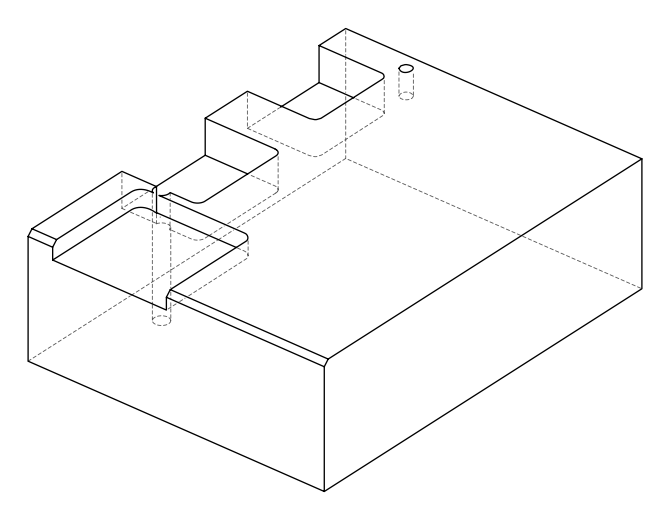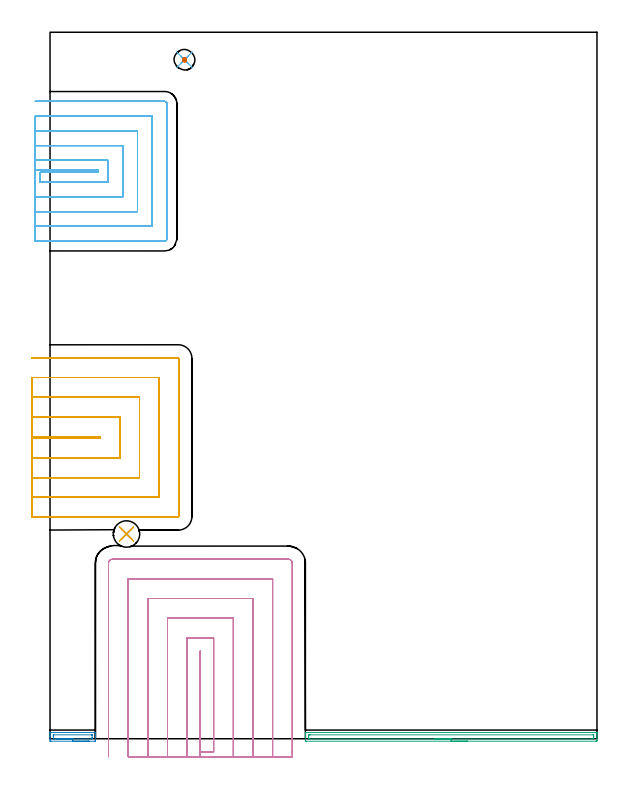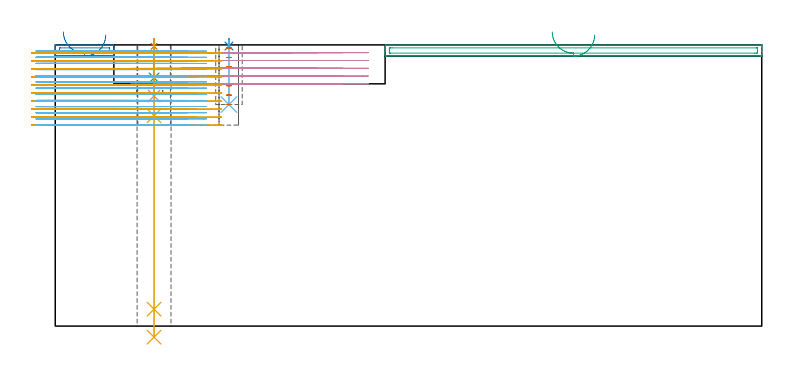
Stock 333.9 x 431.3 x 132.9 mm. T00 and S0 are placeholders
(PLAN: 12 operations, 8 tool changes, 87 min)
(1 SPOT_DRILL | STEP1HOLE | NXT0321_9005460120000 | 0.03 min | 4 mm3)
(2 SPOT_DRILL_1 | STEP1POCKET | NXT0321_9005460120000 | 0.03 min | 1 mm3)
(3 DRILL_BLIND_HOLE_INTO_CENTER | STEP1HOLE | UGT0301_217 | 0.07 min | 1139 mm3)
(4 DRILL_TO_ENLARGE_BLIND_HOLE | STEP1HOLE | NXT0301_111 | 0.11 min | 3440 mm3)
(5 GUN_DRILL_THROUGH_HOLE | STEP1HOLE | UGT0307_013 | 0.76 min | 22134 mm3)
(6 DRILL_BLIND_HOLE_INTO_CENTER_1 | STEP1POCKET | NXT0301_086 | 0.12 min | 2769 mm3)
(7 MILL_ROUGH_BLIND_HOLE_CONTOUR | STEP1POCKET | NXT0201_013 | Spiral | 0.34 min | 686 mm3)
(8 AREA_MILL | FG_CHAMFER_SURFACE | UGT0205_001 | 0.63 min | 438 mm3)
(9 AREA_MILL_1 | FG_CHAMFER_SURFACE_1 | UGT0205_001 | 3.04 min | 2552 mm3)
(10 MILL_OPEN_POCKET | POCKET_OPEN | NXT0201_012 | Follow Part, ap 4, ae 75% | 19.63 min | 276397 mm3)
(11 MILL_SLOT | SLOT_PARTIAL_RECTANGULAR | NXT0201_012 | Follow Part, ap 4, ae 75% | 26.53 min | 367762 mm3)
(12 MILL_SLOT_1 | SLOT_PARTIAL_RECTANGULAR_1 | NXT0201_011 | Follow Part, ap 3, ae 75% | 35.72 min | 284579 mm3)
(TOOL NXT0321_9005460120000 | NC Spot Drill, 142deg, 12mm, Carbide, Uncoated | D12 PA142 FL30 Z2)
(TOOL UGT0301_217 | Twist Drill 10.4 mm | D10.4 PA118 FL82 Z2)
(TOOL NXT0301_111 | Carbide Drill 16.1mm [860.1-1610-050A1-PM 4234] | D16.1 PA147 FL73 Z2)
(TOOL UGT0307_013 | Gun Drill 16 mm | D16 PA130 FL24 Z1)
(TOOL NXT0301_086 | Carbide Drill 11.5mm [860.1-1150-035A1-MM 2214] | D11.5 PA140 FL55 Z2)
(TOOL NXT0201_013 | ENDMILL 10mm | D10 FL30 Z4)
(TOOL UGT0205_001 | Chamfer Mill 20 x 3 x 45 deg. | D20 FL50 Z2)
(TOOL NXT0201_012 | ENDMILL 16mm [2P460-1600-NA 1630] | D16 FL38 Z6)
(TOOL NXT0201_011 | ENDMILL 12mm [2P460-1200-NA 1630] | D12 FL38 Z6)
(OP 1 SPOT_DRILL)
G17 G21 G94 G90
T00 M6
G54
G17 G0 G90 X46.7 Y125. S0 M3
G43 Z142.9 H0
G94 G81 G98 Z132.211 F250. R135.9
G80
M5
M2
(OP 2 SPOT_DRILL_1)
G17 G21 G94 G90
T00 M6
G54
G17 G0 G90 X82.1 Y414.5 S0 M3
G43 Z142.9 H0
G94 G81 G98 Z132.362 F250. R135.9
G80
M5
M2
(OP 3 DRILL_BLIND_HOLE_INTO_CENTER)
G17 G21 G94 G90
T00 M6
G54
G17 G0 G90 X46.7 Y125. S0 M3
G43 Z142.9 H0
G94 G81 G98 Z117.3 F250. R134.9
G80
M5
M2
(OP 4 DRILL_TO_ENLARGE_BLIND_HOLE)
G17 G21 G94 G90
T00 M6
G54
G17 G0 G90 X46.7 Y125. S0 M3
G43 Z142.9 H1
G94 G81 G98 Z108.75 F250. R134.9
G80
M5
M2
(OP 5 GUN_DRILL_THROUGH_HOLE)
G17 G21 G94 G90
T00 M6
G54
G17 G0 G90 X46.7 Y125. M8
G43 Z142.9 H0
Z135.12
S716 M3
G94 G1 Z99.389 F125. M26
G4 X.084
Z8. F250.
G4 X.084
Z-5.23 F125.
G4 X.084
M5
M9
G0 Z135.12
Z142.9
M2
(OP 6 DRILL_BLIND_HOLE_INTO_CENTER_1)
G17 G21 G94 G90
T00 M6
G54
G17 G0 G90 X82.1 Y414.5 S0 M3
G43 Z142.9 H1
G94 G81 G98 Z104.7 F250. R134.9
G80
M5
M2
(OP 7 MILL_ROUGH_BLIND_HOLE_CONTOUR)
G17 G21 G94 G90
T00 M6
G54
G17 G0 G90 X82.1 Y414.5 S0 M3
G43 Z142.9 H0
Z131.443
G94 G3 X82.725 Y415.125 R0.625 F250.
X82.1 Y415.75 R0.625
X80.85 Y414.5 R1.25
X82.1 Y415.75 R-1.25
X81.475 Y415.125 R0.625
X82.1 Y414.5 R0.625
G0 Z126.986
G3 X82.725 Y415.125 R0.625
X82.1 Y415.75 R0.625
X80.85 Y414.5 R1.25
X82.1 Y415.75 R-1.25
X81.475 Y415.125 R0.625
X82.1 Y414.5 R0.625
G0 Z122.529
G3 X82.725 Y415.125 R0.625
X82.1 Y415.75 R0.625
X80.85 Y414.5 R1.25
X82.1 Y415.75 R-1.25
X81.475 Y415.125 R0.625
X82.1 Y414.5 R0.625
G0 Z118.071
G3 X82.725 Y415.125 R0.625
X82.1 Y415.75 R0.625
X80.85 Y414.5 R1.25
X82.1 Y415.75 R-1.25
X81.475 Y415.125 R0.625
X82.1 Y414.5 R0.625
G0 Z113.614
G3 X82.725 Y415.125 R0.625
X82.1 Y415.75 R0.625
X80.85 Y414.5 R1.25
X82.1 Y415.75 R-1.25
X81.475 Y415.125 R0.625
X82.1 Y414.5 R0.625
G0 Z109.157
G3 X82.725 Y415.125 R0.625
X82.1 Y415.75 R0.625
X80.85 Y414.5 R1.25
X82.1 Y415.75 R-1.25
X81.475 Y415.125 R0.625
X82.1 Y414.5 R0.625
G0 Z104.7
G3 X82.725 Y415.125 R0.625
X82.1 Y415.75 R0.625
X80.85 Y414.5 R1.25
X82.1 Y415.75 R-1.25
X81.475 Y415.125 R0.625
X82.1 Y414.5 R0.625
G0 Z142.9
M5
M2
(OP 8 AREA_MILL)
G17 G21 G94 G90
T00 M6
G54
G17 G0 G90 X23.85 Y-1.5 S1061 M3
G43 Z142.9 H0
Z137.6
G94 G1 X23.812 Z136.729 F250.
X23.698 Z135.864
X23.509 Z135.012
X23.247 Z134.18
X22.913 Z133.374
X22.51 Z132.6
X22.042 Z131.864
X21.51 Z131.172
X20.921 Z130.529
X20.278 Z129.94
X19.586 Z129.409
X18.85 Z128.94
X18.076 Z128.537
X17.27 Z128.203
X16.438 Z127.941
X15.587 Z127.752
X14.722 Z127.638
X13.85 Z127.6
X0.537
X0.093 Y-1.493 Z127.602
X0.009 Y-1.49 Z127.605
X0. Y-1.053 Z128.041
Y-0.356 Z128.742
Y-0.172 Z128.926
Y1.591 Z130.687
Y1.96 Z131.059
Y2.983 Z132.082
Y3.353 Z132.451
X0.001 Y3.614 Z132.713
X0.01 Y3.794 Z132.892
X0.093 Y3.8 Z132.9
X27.607
X27.69 Y3.794 Z132.892
X27.7 Y3.613 Z132.711
Y1.96 Z131.059
Y1.591 Z130.687
Y1.406 Z130.503
Y-0.356 Z128.742
X27.695 Y-1.053 Z128.041
X27.692 Y-1.49 Z127.605
X27.607 Y-1.493 Z127.602
X27.163 Y-1.5 Z127.6
X13.85
Y-0.086 Z129.014
X2.225 Y-0.085 Z129.015
X2.1 Y-0.084 Z129.016
X2.038 Y-0.081 Z129.019
X2.014 Y-0.079 Z129.021
X2.01 Y-0.064 Z129.036
X2.005 Y-0.006 Z129.094
X2.001 Y0.137 Z129.237
Y1.591 Z130.691
X2.002 Y1.898 Z130.998
X2.01 Y2.21 Z131.31
X2.021 Y2.379 Z131.479
X2.399 Y2.385 Z131.485
X25.475
X25.6 Y2.384 Z131.484
X25.662 Y2.381 Z131.481
X25.686 Y2.379 Z131.479
X25.69 Y2.364 Z131.464
X25.695 Y2.306 Z131.406
X25.699 Y2.163 Z131.263
Y0.709 Z129.809
X25.698 Y0.402 Z129.502
X25.69 Y0.09 Z129.19
X25.679 Y-0.079 Z129.021
X25.301 Y-0.085 Z129.015
X13.85 Y-0.086 Z129.014
X12.978 Z129.052
X12.114 Z129.166
X11.262 Z129.355
X10.43 Z129.617
X9.624 Z129.951
X8.85 Z130.354
X8.114 Z130.823
X7.422 Z131.354
X6.779 Z131.943
X6.19 Z132.586
X5.659 Z133.279
X5.19 Z134.014
X4.787 Z134.788
X4.453 Z135.594
X4.191 Z136.426
X4.002 Z137.278
X3.888 Z138.143
X3.85 Z139.014
G0 Z142.9
M5
M2
(OP 9 AREA_MILL_1)
G17 G21 G94 G90
T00 M6
G54
G17 G0 G90 X254.9 Y-1.5 S1061 M3
G43 Z142.9 H0
Z137.6
G94 G1 X254.862 Z136.728 F250.
X254.748 Z135.864
X254.559 Z135.012
X254.297 Z134.18
X253.963 Z133.374
X253.56 Z132.6
X253.092 Z131.864
X252.56 Z131.172
X251.971 Z130.529
X251.328 Z129.94
X250.636 Z129.409
X249.9 Z128.94
X249.126 Z128.537
X248.32 Z128.203
X247.488 Z127.941
X246.636 Z127.752
X245.772 Z127.638
X244.9 Z127.6
X156.511
X156.062 Y-1.495 Z127.602
X155.91 Y-1.491 Z127.605
X155.9 Y-1.053 Z128.043
Y0.709 Z129.804
Y1.267 Z130.363
Y1.591 Z130.687
Y2.148 Z131.244
Y2.472 Z131.567
Y3.12 Z132.219
Y3.471 Z132.571
X155.904 Y3.798 Z132.888
X155.907 Y3.799 Z132.889
X156.064 Y3.8 Z132.9
X333.736
X333.893 Y3.799 Z132.889
X333.896 Y3.798 Z132.888
X333.9 Y3.471 Z132.57
Y3.12 Z132.219
Y2.472 Z131.567
Y1.267 Z130.363
Y0.709 Z129.804
Y-0.774 Z128.321
X333.897 Y-1.053 Z128.043
X333.89 Y-1.491 Z127.605
X333.738 Y-1.495 Z127.602
X333.289 Y-1.5 Z127.6
X244.9
Y-0.086 Z129.014
X158.296 Y-0.085 Z129.015
X158.208 Y-0.084 Z129.016
X157.932 Y-0.079 Z129.021
X157.91 Y0.011 Z129.111
X157.903 Y0.217 Z129.317
X157.901 Y0.709 Z129.809
X157.9 Y1.1 Z130.2
X157.901 Y1.591 Z130.691
X157.902 Y1.979 Z131.079
X157.91 Y2.366 Z131.466
X158.296 Y2.382 Z131.482
X158.385 Y2.384 Z131.484
X159.189 Y2.386 Z131.486
X331.504 Y2.385 Z131.485
X331.592
X331.868 Y2.379 Z131.479
X331.89 Y2.289 Z131.389
X331.897 Y2.084 Z131.184
X331.899 Y1.591 Z130.691
X331.9 Y1.2 Z130.3
X331.899 Y0.709 Z129.809
X331.898 Y0.321 Z129.421
X331.89 Y-0.066 Z129.034
X331.504 Y-0.082 Z129.018
X331.415 Y-0.084 Z129.016
X330.611 Y-0.086 Z129.014
X244.9
X244.028 Z129.052
X243.164 Z129.166
X242.312 Z129.355
X241.48 Z129.617
X240.674 Z129.951
X239.9 Z130.354
X239.164 Z130.823
X238.472 Z131.354
X237.829 Z131.943
X237.24 Z132.586
X236.708 Z133.279
X236.24 Z134.014
X235.837 Z134.788
X235.503 Z135.594
X235.241 Z136.426
X235.052 Z137.278
X234.938 Z138.143
X234.9 Z139.014
G0 Z142.9
M5
M2
(OP 10 MILL_OPEN_POCKET)
G17 G21 G94 G90
T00 M6
G54
G17 G0 G90 X91.7 Y-11. S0 M3
G43 Z142.9 H1
Z129.22
G94 G1 Y-8. F250.
Y53.6 F500.
X91.9
Y-8.
X99.9
Y61.6
X83.7
Y-8.
Y-11. F250.
X111.9
Y-8.
Y73.6 F500.
X71.7
Y-8.
Y-11. F250.
X123.9
Y-8.
Y85.6 F500.
X59.7
Y-8.
Y-11. F250.
X135.9
Y-8.
Y97.6 F500.
X47.7
Y-8.
Y-11. F250.
X147.9
Y-8.
Y107.2 F500.
G3 X145.5 Y109.6 R2.4
G1 X38.1
G3 X35.7 Y107.2 R2.4
G1 Y-8.
Y-11. F250.
G0 X91.7 Z125.54
G1 Y-8.
Y53.6 F500.
X91.9
Y-8.
X99.9
Y61.6
X83.7
Y-8.
Y-11. F250.
X111.9
Y-8.
Y73.6 F500.
X71.7
Y-8.
Y-11. F250.
X123.9
Y-8.
Y85.6 F500.
X59.7
Y-8.
Y-11. F250.
X135.9
Y-8.
Y97.6 F500.
X47.7
Y-8.
Y-11. F250.
X147.9
Y-8.
Y107.2 F500.
G3 X145.5 Y109.6 R2.4
G1 X38.1
G3 X35.7 Y107.2 R2.4
G1 Y-8.
Y-11. F250.
G0 X91.7 Z121.86
G1 Y-8.
Y53.6 F500.
X91.9
Y-8.
X99.9
Y61.6
X83.7
Y-8.
Y-11. F250.
X111.9
Y-8.
Y73.6 F500.
X71.7
Y-8.
Y-11. F250.
X123.9
Y-8.
Y85.6 F500.
X59.7
Y-8.
Y-11. F250.
X135.9
Y-8.
Y97.6 F500.
X47.7
Y-8.
Y-11. F250.
X147.9
Y-8.
Y107.2 F500.
G3 X145.5 Y109.6 R2.4
G1 X38.1
G3 X35.7 Y107.2 R2.4
G1 Y-8.
Y-11. F250.
G0 X91.7 Z118.18
G1 Y-8.
Y53.6 F500.
X91.9
Y-8.
X99.9
Y61.6
X83.7
Y-8.
Y-11. F250.
X111.9
Y-8.
Y73.6 F500.
X71.7
Y-8.
Y-11. F250.
X123.9
Y-8.
Y85.6 F500.
X59.7
Y-8.
Y-11. F250.
X135.9
Y-8.
Y97.6 F500.
X47.7
Y-8.
Y-11. F250.
X147.9
Y-8.
Y107.2 F500.
G3 X145.5 Y109.6 R2.4
G1 X38.1
G3 X35.7 Y107.2 R2.4
G1 Y-8.
Y-11. F250.
G0 X91.7 Z114.5
G1 Y-8.
Y53.6 F500.
X91.9
Y-8.
X99.9
Y61.6
X83.7
Y-8.
Y-11. F250.
X111.9
Y-8.
Y73.6 F500.
X71.7
Y-8.
Y-11. F250.
X123.9
Y-8.
Y85.6 F500.
X59.7
Y-8.
Y-11. F250.
X135.9
Y-8.
Y97.6 F500.
X47.7
Y-8.
Y-11. F250.
X147.9
Y-8.
Y107.2 F500.
G3 X145.5 Y109.6 R2.4
G1 X38.1
G3 X35.7 Y107.2 R2.4
G1 Y-8.
Y-11. F250.
G0 Z142.9
M5
M2
(OP 11 MILL_SLOT)
G17 G21 G94 G90
T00 M6
G54
G17 G0 G90 X-11. Y183.4 S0 M3
G43 Z142.9 H1
Z129.11
G94 G1 X-8. F250.
X30.6 F500.
Y184.5
X-8.
X-11. F250.
Y171.4
X-8.
X42.6 F500.
Y196.5
X-8.
X-11. F250.
Y159.4
X-8.
X54.6 F500.
Y208.5
X-8.
X-11. F250.
Y147.4
X-8.
X66.6 F500.
Y220.5
X-8.
X-11. F250.
Y135.4
X-8.
X78.3 F500.
G3 X78.6 Y135.7 R0.3
G1 Y232.2
G3 X78.3 Y232.5 R0.3
G1 X-8.
X-11. F250.
G0 Y183.4 Z125.32
G1 X-8.
X30.6 F500.
Y184.5
X-8.
X-11. F250.
Y171.4
X-8.
X42.6 F500.
Y196.5
X-8.
X-11. F250.
Y159.4
X-8.
X54.6 F500.
Y208.5
X-8.
X-11. F250.
Y147.4
X-8.
X66.6 F500.
Y220.5
X-8.
X-11. F250.
Y135.4
X-8.
X78.3 F500.
G3 X78.6 Y135.7 R0.3
G1 Y232.2
G3 X78.3 Y232.5 R0.3
G1 X-8.
X-11. F250.
G0 Y183.4 Z121.53
G1 X-8.
X30.6 F500.
Y184.5
X-8.
X-11. F250.
Y171.4
X-8.
X42.6 F500.
Y196.5
X-8.
X-11. F250.
Y159.4
X-8.
X54.6 F500.
Y208.5
X-8.
X-11. F250.
Y147.4
X-8.
X66.6 F500.
Y220.5
X-8.
X-11. F250.
Y135.4
X-8.
X78.3 F500.
G3 X78.6 Y135.7 R0.3
G1 Y232.2
G3 X78.3 Y232.5 R0.3
G1 X-8.
X-11. F250.
G0 Y183.4 Z117.74
G1 X-8.
X30.6 F500.
Y184.5
X-8.
X-11. F250.
Y171.4
X-8.
X42.6 F500.
Y196.5
X-8.
X-11. F250.
Y159.4
X-8.
X54.6 F500.
Y208.5
X-8.
X-11. F250.
Y147.4
X-8.
X66.6 F500.
Y220.5
X-8.
X-11. F250.
Y135.4
X-8.
X78.3 F500.
G3 X78.6 Y135.7 R0.3
G1 Y232.2
G3 X78.3 Y232.5 R0.3
G1 X-8.
X-11. F250.
G0 Y183.4 Z113.95
G1 X-8.
X30.6 F500.
Y184.5
X-8.
X-11. F250.
Y171.4
X-8.
X42.6 F500.
Y196.5
X-8.
X-11. F250.
Y159.4
X-8.
X54.6 F500.
Y208.5
X-8.
X-11. F250.
Y147.4
X-8.
X66.6 F500.
Y220.5
X-8.
X-11. F250.
Y135.4
X-8.
X78.3 F500.
G3 X78.6 Y135.7 R0.3
G1 Y232.2
G3 X78.3 Y232.5 R0.3
G1 X-8.
X-11. F250.
G0 Y183.4 Z110.16
G1 X-8.
X30.6 F500.
Y184.5
X-8.
X-11. F250.
Y171.4
X-8.
X42.6 F500.
Y196.5
X-8.
X-11. F250.
Y159.4
X-8.
X54.6 F500.
Y208.5
X-8.
X-11. F250.
Y147.4
X-8.
X66.6 F500.
Y220.5
X-8.
X-11. F250.
Y135.4
X-8.
X78.3 F500.
G3 X78.6 Y135.7 R0.3
G1 Y232.2
G3 X78.3 Y232.5 R0.3
G1 X-8.
X-11. F250.
G0 Y183.4 Z106.37
G1 X-8.
X30.6 F500.
Y184.5
X-8.
X-11. F250.
Y171.4
X-8.
X42.6 F500.
Y196.5
X-8.
X-11. F250.
Y159.4
X-8.
X54.6 F500.
Y208.5
X-8.
X-11. F250.
Y147.4
X-8.
X66.6 F500.
Y220.5
X-8.
X-11. F250.
Y135.4
X-8.
X78.3 F500.
G3 X78.6 Y135.7 R0.3
G1 Y232.2
G3 X78.3 Y232.5 R0.3
G1 X-8.
X-11. F250.
G0 Y183.4 Z102.58
G1 X-8.
X30.6 F500.
Y184.5
X-8.
X-11. F250.
Y171.4
X-8.
X42.6 F500.
Y196.5
X-8.
X-11. F250.
Y159.4
X-8.
X54.6 F500.
Y208.5
X-8.
X-11. F250.
Y147.4
X-8.
X66.6 F500.
Y220.5
X-8.
X-11. F250.
Y135.4
X-8.
X78.3 F500.
G3 X78.6 Y135.7 R0.3
G1 Y232.2
G3 X78.3 Y232.5 R0.3
G1 X-8.
X-11. F250.
G0 Y183.4 Z98.79
G1 X-8.
X30.6 F500.
Y184.5
X-8.
X-11. F250.
Y171.4
X-8.
X42.6 F500.
Y196.5
X-8.
X-11. F250.
Y159.4
X-8.
X54.6 F500.
Y208.5
X-8.
X-11. F250.
Y147.4
X-8.
X66.6 F500.
Y220.5
X-8.
X-11. F250.
Y135.4
X-8.
X78.3 F500.
G3 X78.6 Y135.7 R0.3
G1 Y232.2
G3 X78.3 Y232.5 R0.3
G1 X-8.
X-11. F250.
G0 Y183.4 Z95.
G1 X-8.
X30.6 F500.
Y184.5
X-8.
X-11. F250.
Y171.4
X-8.
X42.6 F500.
Y196.5
X-8.
X-11. F250.
Y159.4
X-8.
X54.6 F500.
Y208.5
X-8.
X-11. F250.
Y147.4
X-8.
X66.6 F500.
Y220.5
X-8.
X-11. F250.
Y135.4
X-8.
X78.3 F500.
G3 X78.6 Y135.7 R0.3
G1 Y232.2
G3 X78.3 Y232.5 R0.3
G1 X-8.
X-11. F250.
G0 Z142.9
M5
M2
(OP 12 MILL_SLOT_1)
G17 G21 G94 G90
T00 M6
G54
G17 G0 G90 X-9. Y347.1 S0 M3
G43 Z142.9 H1
Z129.985
G94 G1 X-6. F250.
X29.4 F500.
Y345.8
X-6.
Y339.8
X35.4
Y353.1
X-6.
X-9. F250.
Y330.8
X-6.
X44.4 F500.
Y362.1
X-6.
X-9. F250.
Y321.8
X-6.
X53.4 F500.
Y371.1
X-6.
X-9. F250.
Y312.8
X-6.
X62.4 F500.
Y380.1
X-6.
X-9. F250.
Y303.8
X-6.
X70. F500.
G3 X71.4 Y305.2 R1.4
G1 Y387.7
G3 X70. Y389.1 R1.4
G1 X-6.
X-9. F250.
G0 Y347.1 Z127.069
G1 X-6.
X29.4 F500.
Y345.8
X-6.
Y339.8
X35.4
Y353.1
X-6.
X-9. F250.
Y330.8
X-6.
X44.4 F500.
Y362.1
X-6.
X-9. F250.
Y321.8
X-6.
X53.4 F500.
Y371.1
X-6.
X-9. F250.
Y312.8
X-6.
X62.4 F500.
Y380.1
X-6.
X-9. F250.
Y303.8
X-6.
X70. F500.
G3 X71.4 Y305.2 R1.4
G1 Y387.7
G3 X70. Y389.1 R1.4
G1 X-6.
X-9. F250.
G0 Y347.1 Z124.154
G1 X-6.
X29.4 F500.
Y345.8
X-6.
Y339.8
X35.4
Y353.1
X-6.
X-9. F250.
Y330.8
X-6.
X44.4 F500.
Y362.1
X-6.
X-9. F250.
Y321.8
X-6.
X53.4 F500.
Y371.1
X-6.
X-9. F250.
Y312.8
X-6.
X62.4 F500.
Y380.1
X-6.
X-9. F250.
Y303.8
X-6.
X70. F500.
G3 X71.4 Y305.2 R1.4
G1 Y387.7
G3 X70. Y389.1 R1.4
G1 X-6.
X-9. F250.
G0 Y347.1 Z121.238
G1 X-6.
X29.4 F500.
Y345.8
X-6.
Y339.8
X35.4
Y353.1
X-6.
X-9. F250.
Y330.8
X-6.
X44.4 F500.
Y362.1
X-6.
X-9. F250.
Y321.8
X-6.
X53.4 F500.
Y371.1
X-6.
X-9. F250.
Y312.8
X-6.
X62.4 F500.
Y380.1
X-6.
X-9. F250.
Y303.8
X-6.
X70. F500.
G3 X71.4 Y305.2 R1.4
G1 Y387.7
G3 X70. Y389.1 R1.4
G1 X-6.
X-9. F250.
G0 Y347.1 Z118.323
G1 X-6.
X29.4 F500.
Y345.8
X-6.
Y339.8
X35.4
Y353.1
X-6.
X-9. F250.
Y330.8
X-6.
X44.4 F500.
Y362.1
X-6.
X-9. F250.
Y321.8
X-6.
X53.4 F500.
Y371.1
X-6.
X-9. F250.
Y312.8
X-6.
X62.4 F500.
Y380.1
X-6.
X-9. F250.
Y303.8
X-6.
X70. F500.
G3 X71.4 Y305.2 R1.4
G1 Y387.7
G3 X70. Y389.1 R1.4
G1 X-6.
X-9. F250.
G0 Y347.1 Z115.408
G1 X-6.
X29.4 F500.
Y345.8
X-6.
Y339.8
X35.4
Y353.1
X-6.
X-9. F250.
Y330.8
X-6.
X44.4 F500.
Y362.1
X-6.
X-9. F250.
Y321.8
X-6.
X53.4 F500.
Y371.1
X-6.
X-9. F250.
Y312.8
X-6.
X62.4 F500.
Y380.1
X-6.
X-9. F250.
Y303.8
X-6.
X70. F500.
G3 X71.4 Y305.2 R1.4
G1 Y387.7
G3 X70. Y389.1 R1.4
G1 X-6.
X-9. F250.
G0 Y347.1 Z112.492
G1 X-6.
X29.4 F500.
Y345.8
X-6.
Y339.8
X35.4
Y353.1
X-6.
X-9. F250.
Y330.8
X-6.
X44.4 F500.
Y362.1
X-6.
X-9. F250.
Y321.8
X-6.
X53.4 F500.
Y371.1
X-6.
X-9. F250.
Y312.8
X-6.
X62.4 F500.
Y380.1
X-6.
X-9. F250.
Y303.8
X-6.
X70. F500.
G3 X71.4 Y305.2 R1.4
G1 Y387.7
G3 X70. Y389.1 R1.4
G1 X-6.
X-9. F250.
G0 Y347.1 Z109.577
G1 X-6.
X29.4 F500.
Y345.8
X-6.
Y339.8
X35.4
Y353.1
X-6.
X-9. F250.
Y330.8
X-6.
X44.4 F500.
Y362.1
X-6.
X-9. F250.
Y321.8
X-6.
X53.4 F500.
Y371.1
X-6.
X-9. F250.
Y312.8
X-6.
X62.4 F500.
Y380.1
X-6.
X-9. F250.
Y303.8
X-6.
X70. F500.
G3 X71.4 Y305.2 R1.4
G1 Y387.7
G3 X70. Y389.1 R1.4
G1 X-6.
X-9. F250.
G0 Y347.1 Z106.662
G1 X-6.
X29.4 F500.
Y345.8
X-6.
Y339.8
X35.4
Y353.1
X-6.
X-9. F250.
Y330.8
X-6.
X44.4 F500.
Y362.1
X-6.
X-9. F250.
Y321.8
X-6.
X53.4 F500.
Y371.1
X-6.
X-9. F250.
Y312.8
X-6.
X62.4 F500.
Y380.1
X-6.
X-9. F250.
Y303.8
X-6.
X70. F500.
G3 X71.4 Y305.2 R1.4
G1 Y387.7
G3 X70. Y389.1 R1.4
G1 X-6.
X-9. F250.
G0 Y347.1 Z103.746
G1 X-6.
X29.4 F500.
Y345.8
X-6.
Y339.8
X35.4
Y353.1
X-6.
X-9. F250.
Y330.8
X-6.
X44.4 F500.
Y362.1
X-6.
X-9. F250.
Y321.8
X-6.
X53.4 F500.
Y371.1
X-6.
X-9. F250.
Y312.8
X-6.
X62.4 F500.
Y380.1
X-6.
X-9. F250.
Y303.8
X-6.
X70. F500.
G3 X71.4 Y305.2 R1.4
G1 Y387.7
G3 X70. Y389.1 R1.4
G1 X-6.
X-9. F250.
G0 Y347.1 Z100.831
G1 X-6.
X29.4 F500.
Y345.8
X-6.
Y339.8
X35.4
Y353.1
X-6.
X-9. F250.
Y330.8
X-6.
X44.4 F500.
Y362.1
X-6.
X-9. F250.
Y321.8
X-6.
X53.4 F500.
Y371.1
X-6.
X-9. F250.
Y312.8
X-6.
X62.4 F500.
Y380.1
X-6.
X-9. F250.
Y303.8
X-6.
X70. F500.
G3 X71.4 Y305.2 R1.4
G1 Y387.7
G3 X70. Y389.1 R1.4
G1 X-6.
X-9. F250.
G0 Y347.1 Z97.915
G1 X-6.
X29.4 F500.
Y345.8
X-6.
Y339.8
X35.4
Y353.1
X-6.
X-9. F250.
Y330.8
X-6.
X44.4 F500.
Y362.1
X-6.
X-9. F250.
Y321.8
X-6.
X53.4 F500.
Y371.1
X-6.
X-9. F250.
Y312.8
X-6.
X62.4 F500.
Y380.1
X-6.
X-9. F250.
Y303.8
X-6.
X70. F500.
G3 X71.4 Y305.2 R1.4
G1 Y387.7
G3 X70. Y389.1 R1.4
G1 X-6.
X-9. F250.
G0 Y347.1 Z95.
G1 X-6.
X29.4 F500.
Y345.8
X-6.
Y339.8
X35.4
Y353.1
X-6.
X-9. F250.
Y330.8
X-6.
X44.4 F500.
Y362.1
X-6.
X-9. F250.
Y321.8
X-6.
X53.4 F500.
Y371.1
X-6.
X-9. F250.
Y312.8
X-6.
X62.4 F500.
Y380.1
X-6.
X-9. F250.
Y303.8
X-6.
X70. F500.
G3 X71.4 Y305.2 R1.4
G1 Y387.7
G3 X70. Y389.1 R1.4
G1 X-6.
X-9. F250.
G0 Z142.9
M5
M2
